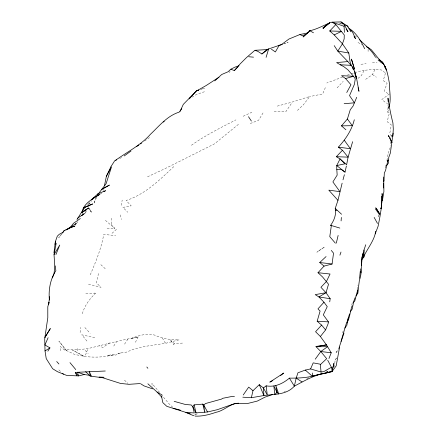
<?xml version="1.0" encoding="UTF-8"?>
<svg xmlns="http://www.w3.org/2000/svg" width="438" height="438" viewBox="0 0 438 438"><rect width="100%" height="100%" fill="white"/><g stroke="black" fill="none" stroke-linecap="round" stroke-linejoin="round"><path stroke-width="0.33" stroke-dasharray="2.19 1.64" d="M111.29 224.081L111.318 218.212M357.162 289.387L358.07 285.029M60.192 350.723L60.23 346.507L64.474 349.957L68.082 351.232L74.378 354.375L84.534 356.45C94.63 357.671 104.846 357.326 114.608 354.402L107.162 355.453L115.939 355.004L120.379 352.984L117.904 353.373L126.347 352.174L133.946 349.091L144.463 346.507L166.298 343.14L179.175 339.811C170.694 340.036 162.235 338.634 154.515 335.054C146.648 333.083 138.359 335.541 131.044 338.536L130.65 338.585L138.134 337.008C121.501 339.921 105.399 344.295 88.958 348.358L78.178 349.852L68.602 349.458L64.474 349.957M391.802 135.813L390.214 134.822L389.798 133.267L391.32 124.956L387.165 121.676L389.459 112.714L387.844 112.281L388.09 104.244M334.325 366.787L335.163 359.899L336.576 357.95M80.11 332.53L80.734 327.421M387.844 112.281L388.802 107.644M121.299 205.351L122.191 200.067M386.913 160.505L388.139 153.733M89.817 209.703L91.427 212.463L91.613 211.477L90.611 211.45L89.79 209.764M82.355 313.761L82.377 313.668C84.561 305.751 89.451 299.05 95.347 293.471L94.416 292.557M98.501 273.515L96.365 282.833L101.058 287.317L87.912 283.999M86.346 210.514L85.509 213.749L85.038 211.094M87.852 204.677L88.35 202.734M388.232 153.289L390.877 145.668M229.474 72.708L230.092 70.994M85.47 355.103L87.912 348.577M385.927 165.29L384.772 168.274L385.517 167.206M342.5 332.776L343.25 330.871M96.305 197.494L93.781 203.686L96.415 197.494M103.209 190.601L103.735 189.353M325.341 87.633L322.636 94L309.463 96.606M81.983 214.149L82.497 212.972M90.283 274.845C95.758 261.798 101.342 248.494 103.702 234.483L115.692 235.534M365.626 79.338L372.464 74.542L375.076 69.253L381.64 70.014L384.23 72.128L385.747 72.133L383.239 80.614L387.093 83.215L384.29 91.033L388.232 93.836L389.475 93.628M135.419 342.324L138.737 335.667M174.28 343.622L173.733 344.717L170.141 339.68L174.28 343.622L183.298 343.025M352.595 302.653L351.681 304.465L352.574 303.457M390.91 137.308L392.152 134.942M375.076 69.253L364.192 70.31L361.306 75.692L357.758 78.577M263.024 112.944L258.617 120.275L248.828 124.074M88.684 204.508L90.124 202.246M339.242 347.586L335.596 353.285L337.851 350.219M113.754 346.064L116.481 341.864M124.567 344.142L128.323 338.481M291.243 103.757L285.806 111.706L274.177 111.789M88.772 204.546L91.591 200.735M309.058 97.417L303.37 104.791L297.057 110.77M61.216 234.379L58.73 237.867L61.577 234.259M74.849 225.499L76.113 223.895M76.53 223.364L78.216 221.228M335.163 359.899L336.411 358.377M337.118 87.868L343.206 81.386M173.837 166.582C159.728 179.87 144.978 194.527 126.111 200.484L131.192 205.849L122.914 207.415L127.77 212.277M112.013 233.312L117.077 228.806M238.475 124.315L214.428 143.894L164.803 168.772L146.489 177.28M389.546 93.924L381.794 99.53L385.933 102.777L387.592 103.483M144.639 141.02L150.338 136.957M109.626 342.839L102.755 347.564L99.202 345.626M191.379 145.268C205.395 135.386 220.708 127.622 235.951 119.864M100.099 194.16L101.747 193.109M306.835 378.903L309.036 377.518M191.954 97.17L196.427 94.488L205.307 91.438M195.255 414.895L198.31 413.357M243.117 116.273L251.872 112.259M119.673 158.485L122.164 157.346M284.224 391.588L285.445 391.052M342.532 77.093L326.803 82.996M347.29 75.128L350.46 73.989M194.735 414.381L195.939 413.915M283.693 43.926L288.133 42.366L284.295 43.647M200.626 89.489L204.436 88.175L200.823 89.363M292.009 102.114L308.659 96.831M351.112 73.781L358.289 71.547L364.192 70.31M290.465 102.574L276.449 106.335M372.426 62.864L377.047 62.262M360.956 64.315L366.152 63.669M85.799 293.356L95.347 293.471M107.091 228.308L114.844 228.466L111.378 224.491M328.057 371.462L326.863 371.2L329.245 371.752M94.778 337.709L81.829 334.829L87.742 342.062M340.841 23.51L338.716 22.94L342.412 24.221M325.883 370.712L327.432 371.457M357.994 42.519L361.996 44.577M372.464 74.542L376.319 77.159M379.615 61.309L377.529 59.716L379.472 61.479M355.141 35.839L356.598 37M376.089 57.444L377.129 58.298M105.41 220.352L114.844 228.466M379.96 61.922L381.421 63.247M124.452 380.168L127.984 383.398M100.839 264.651L105.41 268.877M172.802 407.329L169.112 403.885L163.456 397.222M58.851 369.886L61.621 372.475M85.164 350.384L88.175 353.417M84.857 327.525L90.129 333.318M159.695 392.497L151.926 383.425L152.287 386.814M164.912 342.275L165.214 342.73L162.29 337.966M87.885 205.822L88.848 207.634M89.171 208.236L91.427 212.463M390.094 141.496L390.948 145.126M120.373 214.899L121.463 219.52M77.537 348.549L77.701 351.166M388.292 106.231L388.391 108.936L388.325 106.253M368.084 49.248L368.117 52.686M378.914 214.998L378.333 216.881L378.914 215.02M318.251 251.084L316.893 252.189L324.678 246.912L318.251 251.084M84.112 356.401L72.538 350.071L84.112 356.401M66.368 350.488L58.9 341.092L66.368 350.488"/><path stroke-width="0.66" d="M382.396 200.544L382.702 200.33L381.936 196.169L381.914 201.814L381.274 205.696M382.626 199.312L383.902 191.472L383.71 177.012M365.746 244.754L363.994 250.016L363.945 256.969L361.646 259.789M363.409 257.144L363.945 256.969L363.206 252.983C359.795 261.815 362.905 271.609 359.39 280.282M242.811 397.184L251.346 397.726L263.906 395.536L263.43 387.953L266.151 385.834C274.752 387.504 282.986 383.562 289.409 378.136C297.057 378.142 304.81 378.016 312.272 376.198L312.409 373.001M383.414 181.836L383.94 180.943L384.323 173.037L385.555 170.464L387.997 159.914L387.307 161.71M392.859 136.47L393.291 129.035L392.93 122.963C390.822 114.794 389.212 106.439 387.997 98.107L388.117 101.49M381.936 196.169L381.618 206.21L379.992 216.41L378.098 226.26L375.202 233.876M342.127 183.161L337.961 200.363L335.229 208.433C336.472 214.538 334.156 220.38 330.652 225.296L331.303 225.981L329.776 236.657L335.377 243.189M341.092 220.905L341.366 217.445M363.781 252.611L363.994 250.016M361.443 265.455L362.199 257.549M359.571 278.294L360.282 271.193M359.33 280.714L357.747 293.427L355.886 296.017M55.04 244.426L55.418 241.464L57.296 236.202L59.256 234.297L63.203 232.2L64.145 230.607L71.033 227.311L74.854 226.167L69.22 227.902L65.875 230.109M53.934 252.983L55.418 241.464M329.732 301.848L330.175 298.711L326.014 292.704L315.212 294.637L318.941 296.964L326.014 292.704L328.527 284.235L322.631 277.035L318.01 272.71L324.049 266.112L332.081 264.005L333.537 253.159L331.298 250.426M55.199 265.888L55.867 270.635C50.233 279.258 48.437 289.879 49.374 300.03L49.653 296.822L48.558 304.591L49.04 302.406L47.791 306.753L47.797 317.753L44.709 338.804L45.021 350.915L46.225 358.596L52.653 368.741L57.57 371.736L66.696 375.421L78.583 375.908L84.211 374.506L88.952 375.251L90.337 376.111L102.738 377.759L120.455 383.414L128.991 384.318L140.313 383.546M338.141 235.409L336.307 243.106M393.083 133.168L390.357 153.026L388.758 157.39L388.49 162.947L386.634 165.608M375.76 231.264C374.282 240.593 367.701 248.132 363.737 256.558M330.175 298.711L318.941 296.964L323.978 302.231L327.252 306.627L323.304 314.834L328.445 321.903L328.106 323.775L325.609 329.891L320.392 336.51L326.48 344.898L331.232 352.776L328.965 358.514M190.311 413.822L166.785 406.311L162.854 402.653L161.699 397.118L162.093 394.988L157.083 392.065L147.874 383.798M52.39 277.895L54.044 273.734L54.761 265.965L54.038 254.637L56.195 243.271M110.918 166.796L106.363 176.29L104.436 185.882M349.551 313.931L348.424 317.451L346.83 325.352L344.815 328.073M327.695 360.189L331.44 367.252L332.311 371.342L321.985 373.833L331.966 371.676L333.959 363.316L332.732 368.462M354.298 119.744C351.741 130.223 345.566 139.279 338.393 147.173L342.45 150.239L336.357 156.705L340.041 158.939L336.723 165.586L336.806 169.522L341.087 169.342L345.035 172.129L346.376 166.029M344.383 32.396L344.071 26.285L344.405 24.813L341.082 21.988L342.242 23.619M331.44 367.252L324.021 371.495L321.07 372.043L310.597 368.927L305.308 370.083L297.95 372.776L296.176 378.131L294.347 386.163C286.66 394.945 274.407 394.101 263.906 395.536L259.274 384.673L252.983 390.691L251.346 397.726M362.073 257.933L363.206 252.983M332.426 369.749L331.966 371.676L336.17 365.9L339.609 347.016L339.105 348.106M342.992 179.832L344.383 174.702M347.542 320.523L348.424 317.451M325.609 329.891L321.596 325.1L317.167 321.207L320.096 311.084L317.955 308.867L323.978 302.231M380.863 208.789L381.618 206.21L380.846 208.723M81.955 212.348C83.51 203.484 92.642 198.874 99.53 194.477L92.276 198.852L91.558 199.985M266.09 57.34L268.631 48.947L282.373 44.282M345.905 129.768L341.476 125.87L347.394 119.01L350.269 109.708L353.05 106.089L356.724 97.28M389.207 106.352C391.32 98.813 389.338 90.726 389.344 83.006C387.794 74.674 386.546 64.381 378.843 59.201M352.623 141.704L348.106 157.143L346.611 164.737L340.041 158.939L344.903 163.812L336.723 165.586L345.035 172.129M339.209 347.301L343.978 333.05M352.119 305.729C350.055 311.259 350.077 317.211 347.203 322.428M341.021 341.426L346.765 321.957M339.91 255.168L340.994 252.042M355.037 297.813L353.805 301.163L352.174 309.129L350.285 311.73M55.949 254.533L59.765 245.012L54.038 254.637M310.597 368.927L313.203 362.872L319.893 364.126L320.342 364.619L321.07 372.043M48.109 337.703L44.933 344.974L49.937 347.898L47.835 351.188M180.095 111.345L183.303 104.37L196.607 90.748L198.414 90.157M97.521 194.768L97.997 193.777L105.585 190.667L103.943 191.713M346.748 92.528L350.98 84.742L345.544 78.572L341.563 75.681L353.493 76.272L355.278 78.889L354.391 84.359L349.54 95.621L354.451 102.821L344.164 103.702M106.363 176.29L111.471 167.026L106.089 183.725L98.074 194.187M320.342 364.619L326.688 358.711L320.791 351.522L315.864 346.491L326.48 344.898L316.105 346.726L327.613 346.682L320.791 351.522L315.234 359.193M44.879 337.567L50.326 328.577L45.119 337.036M76.995 219.575L81.008 213.082M110.967 166.61L114.701 160.751L116.568 159.897M85.678 210.202L81.254 212.758L85.076 207.081L92.659 203.955L83.236 208.072L85.076 207.081M243.227 394.994L248.696 387.121L252.983 390.691M92.396 199.646L93.601 198.014M272.463 394.523L265.023 397.124L257.265 401.088L247.59 403.491L234.982 403.491L217.341 409.689L207.53 411.977L203.796 405.188L202.799 404.115L194.149 404.876L192.802 406.699L194.28 412.963L185.811 412.388L193.207 415.553L194.034 415.509M70.348 227.431L73.464 223.331L80.313 218.557M181.786 108.739L179.197 112.117C167.163 115.889 159.279 125.947 150.469 134.258C140.751 145.285 127.447 151.707 115.714 160.188M62.054 233.301L64.145 230.607M230.99 69.204L234.308 70.622L240.248 63.795L246.506 57.575L254.883 50.31L266.862 49.598L268.631 48.947L261.897 53.973L258.108 51.514L255.113 50.304M353.471 302.45L354.813 300.944L357.758 289.732L357.747 293.427L357.145 293.23M321.596 325.1L315.574 331.736L320.392 336.51M190.557 97.318L189.15 98.846L196.607 90.748L198.726 90.151M347.843 61.566L336.63 62.59L340.299 64.78L351.298 65.344L350.082 61.999L348.807 53.009L342.45 43.816L334.178 34.914L329.732 30.967L335.853 24.561L344.263 34.996L344.175 38.856L342.45 43.816L337.802 51.115L347.843 61.566L352.278 66.828L354.747 71.476L356.598 78.402L358.968 91.301L358.574 89.582M234.308 70.622L238.064 66.724M324.049 266.112L319.751 262.515L326.075 256.558M309.912 30.797L303.162 36.896L309.912 30.797L313.498 32.801M214.806 80.893L221.688 74.515L228.154 71.739L230.706 69.275L234.916 67.156L239 65.749M92.276 198.852L97.997 193.777M261.897 53.973L266.862 49.598M340.841 21.9L332.092 22.163L329.661 22.749L323.047 27.89L323.151 28.278L329.507 22.946C322.702 25.924 316.471 29.368 309.162 30.934M81.736 215.71L84.37 213.558L77.493 218.266M75.166 224.338L76.223 223.484L69.22 227.902L71.033 227.311L67.622 229.282M280.649 375.503L283.72 373.061L269.813 382.139L272.836 380.562M329.507 22.946L323.047 27.89L323.627 28.443L323.151 28.278M124.233 155.955L131.011 151.022M163.182 122.054L164.239 121.331M136.749 146.467L138.857 145.016M140.439 143.932L141.496 143.204M218.989 77.225L205.997 85.634L196.821 90.808M81.309 212.731L88.224 208.192L89.336 209.052M81.254 212.758L88.224 208.192L88.449 208.603M45.021 350.915L49.937 347.898M101.266 189.594L109.391 185.104L102.185 189.079M305.308 370.083L312.272 376.198L321.76 373.849C312.07 376.242 303.156 381.531 294.347 386.163L289.409 378.136M304.766 34.624L302.532 35.817L299.904 34.531L288.949 39.026L281.152 44.813L279.176 45.349L275.36 51.958L271.45 49.226M334.178 34.914L341.563 31.339L329.732 30.967M345.544 78.572L353.493 76.272L347.92 69.806L343.846 66.696L340.299 64.78M332.311 371.342L324.328 373.57L320.972 373.97L312.272 376.198M299.904 34.531L307.492 32.965M238.694 403.184C230.153 403.327 224.251 410.74 215.945 412.322C209.2 414.627 202.263 416.489 195.063 416.1M207.53 411.977L196.027 412.886L192.802 406.699L191.231 404.969L185.389 404.488L174.182 401.35M76.792 375.623L75.265 372.388L105.29 371.008M341.476 125.87L352.316 125.679L347.394 119.01M234.445 396.532L231.401 396.571L222.411 398.366L221.699 399.045L205.406 403.568L203.796 405.188L204.721 412.213L202.799 404.115M336.357 156.705L348.106 157.143L342.45 150.239M99.136 377.036L104.047 377.277M317.167 321.207L328.445 321.903M248.773 56.743L253.503 57.164M335.508 210.185L336.893 210.311M318.01 272.71L330.055 274.013L326.485 281.399L320.923 287.306L326.014 292.704M319.751 262.515L332.081 264.005M320.791 351.522L331.232 352.776M338.393 147.173L350.384 148.701L344.252 140.171M348.807 53.009L337.802 51.115L334.194 45.618M173.152 408.315L179.881 409.93L180.478 410.494M330.652 225.296L339.844 228.072M383.387 180.752L383.94 180.943M84.211 374.506L77.521 372.223L78.583 375.908L75.265 372.388M344.071 26.285L332.092 22.163L335.853 24.561M152.501 388.845L144.064 385.916L140.85 383.885M345.549 25.245L347.339 25.93L350.811 31.76M366.475 46.795L368.626 47.786L371.386 49.806L379.965 60.356L383.36 63.417L386.502 69.987L384.487 66.472M347.274 26.477L348.451 27.041M341.082 21.988L347.339 25.93M296.176 378.131L302.028 381.931M349.13 28.443C356.521 33.058 361.005 41.035 364.635 48.733M259.274 384.673L263.43 387.953L267.251 394.939L266.151 385.834M379.204 60.006L383.36 63.417L381.46 61.205L382.807 63.548M359.51 39.628C365.1 45.218 371.829 50.288 375.563 57.318M335.229 208.433L341.58 214.248M62.541 373.34L63.466 374.205M85.624 371.692L90.337 376.111L89.248 371.495L91.307 376.023M384.411 65.809L385.314 66.779M157.083 392.065L161.699 397.118M350.455 29.91L352.672 32.357L355.475 38.643L354.063 36.376M56.71 361.525L58.916 363.983M337.961 200.363L328.818 190.163L339.899 191.641L332.891 181.918L337.167 175.112L336.806 169.522M69.976 362.626L75.769 369.584M146.823 367.006L147.891 368.309M375.7 207.678L379.949 213.925M346.097 29.05L348.024 31.766L344.405 24.813M248.488 116.711L251.385 121.069M374.145 217.385L377.479 223.435M388.9 136.716L388.282 135.545L389.683 137.406L391.983 142.564L389.519 137.888M352.278 66.828L353.417 69.872M355.464 75.358L356.598 78.402L354.977 73.179M358.109 87.731L358.415 88.963M194.149 404.876L196.027 412.886M354.747 71.476L355.453 77.318M382.702 200.33L382.078 193.519L382.336 199.268M360.693 268.861L361 272.869M383.469 183.204L383.666 187.984M277.035 392.317L274.785 394.485L273.854 386.031L277.035 392.317L278.732 394.019L275.825 385.599L277.035 392.317M376.675 208.964L375.377 208.844L379.664 214.916L376.675 208.964M354.457 69.073L351.479 59.185L354.457 69.073"/></g></svg>
